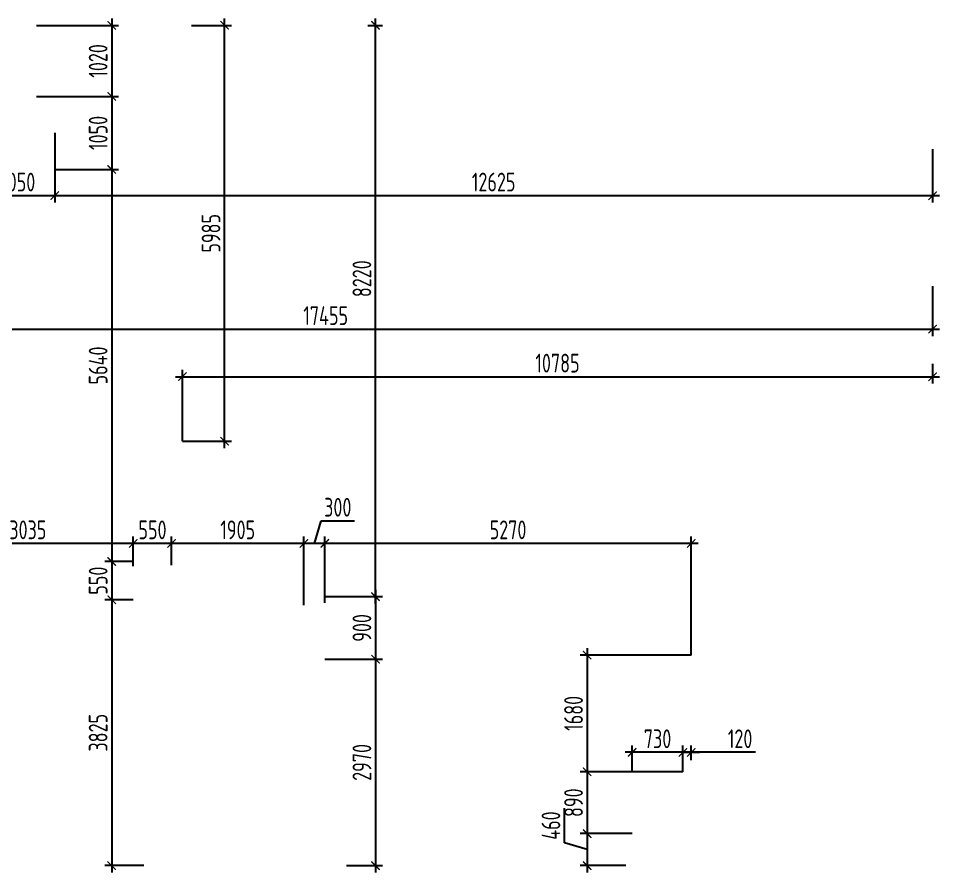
# Model space of a CAD drawing. Header units: millimetres. Extents: x -180271 to 536090, y 55086 to 131231.
# Drawn here: x 511239 to 524484, y 115441 to 127731 of the extents above; entities that cross this region are included whole.
import ezdxf

# ---------------------------------------------------------------- set-up
doc = ezdxf.new("R2010")
doc.units = ezdxf.units.MM
doc.layers.add('Размеры кровли ВК', color=14, linetype='Continuous', lineweight=9)
doc.layers.add('РАЗМЕРЫ КРОВЛИ ОВ', color=204, linetype='Continuous')
doc.layers.get('0').off()
doc.styles.add('ISOCPEUR', font='isocpeur.ttf', dxfattribs={"width": 0.7})
doc.dimstyles.new('R_100', dxfattribs={"dimtxt": 270, "dimasz": 120, "dimexe": 100, "dimexo": 0, "dimgap": 60, "dimtad": 1, "dimdec": 0, "dimrnd": 5, "dimzin": 0, "dimdsep": 46, "dimtxsty": 'ISOCPEUR', "dimblk": 'ARCHTICK', "dimcen": 0, "dimdle": 100, "dimclrd": 256, "dimclre": 256, "dimclrt": 256, "dimadec": 0, "dimazin": 0, "dimtfac": 2, "dimtdec": 0, "dimtofl": 0, "dimtmove": 1, "dimatfit": 3, "dimfxl": 1, "dimtvp": 3, "dimtolj": 1, "dimtzin": 0, "dimarcsym": 0})

# ---------------------------------------------------------------- blocks, each defined once
blk = doc.blocks.new('_ArchTick')
at = {"color": 0, "linetype": 'ByBlock', "const_width": 0.15}
blk.add_lwpolyline([(-0.5, -0.5), (0.5, 0.5)], dxfattribs=at)
blk = doc.blocks.new('*D3979')
at = {"layer": 'РАЗМЕРЫ КРОВЛИ ОВ', "lineweight": -2, "transparency": 16777216}
for p, q in [((510710, 126083), (510710, 125081)), ((511761, 126083), (511761, 125081)), ((510610, 125181), (511861, 125181))]:
    blk.add_line(p, q, dxfattribs=at)
at = {"layer": 'РАЗМЕРЫ КРОВЛИ ОВ', "lineweight": -2, "transparency": 16777216, "xscale": 120, "yscale": 120, "zscale": 120, "rotation": 180}
blk.add_blockref('_ArchTick', (510710, 125181), dxfattribs=at)
at = {"layer": 'РАЗМЕРЫ КРОВЛИ ОВ', "lineweight": -2, "transparency": 16777216, "xscale": 120, "yscale": 120, "zscale": 120}
blk.add_blockref('_ArchTick', (511761, 125181), dxfattribs=at)
at = {"layer": 'РАЗМЕРЫ КРОВЛИ ОВ', "transparency": 16777216, "insert": (511235, 125376), "char_height": 270, "attachment_point": 5, "style": 'ISOCPEUR'}
blk.add_mtext('\\A1;1050', dxfattribs=at)
blk = doc.blocks.new('*D3980')
at = {"layer": 'РАЗМЕРЫ КРОВЛИ ОВ', "lineweight": -2, "transparency": 16777216}
for p, q in [((511761, 126083), (511761, 125081)), ((524384, 125850), (524384, 125081)), ((511661, 125181), (524484, 125181))]:
    blk.add_line(p, q, dxfattribs=at)
at = {"layer": 'РАЗМЕРЫ КРОВЛИ ОВ', "lineweight": -2, "transparency": 16777216, "xscale": 120, "yscale": 120, "zscale": 120, "rotation": 180}
blk.add_blockref('_ArchTick', (511761, 125181), dxfattribs=at)
at = {"layer": 'РАЗМЕРЫ КРОВЛИ ОВ', "lineweight": -2, "transparency": 16777216, "xscale": 120, "yscale": 120, "zscale": 120}
blk.add_blockref('_ArchTick', (524384, 125181), dxfattribs=at)
at = {"layer": 'РАЗМЕРЫ КРОВЛИ ОВ', "transparency": 16777216, "insert": (518072, 125376), "char_height": 270, "attachment_point": 5, "style": 'ISOCPEUR'}
blk.add_mtext('\\A1;12625', dxfattribs=at)
blk = doc.blocks.new('*D4000')
at = {"layer": 'РАЗМЕРЫ КРОВЛИ ОВ', "lineweight": -2, "transparency": 16777216}
for p, q in [((512580, 127731), (512580, 126508)), ((511499, 127631), (512680, 127631)), ((511499, 126608), (512680, 126608))]:
    blk.add_line(p, q, dxfattribs=at)
at = {"layer": 'РАЗМЕРЫ КРОВЛИ ОВ', "lineweight": -2, "transparency": 16777216, "xscale": 120, "yscale": 120, "zscale": 120}
for p, rotation in [((512580, 127631), 90), ((512580, 126608), 270)]:
    blk.add_blockref('_ArchTick', p, dxfattribs=dict(at, rotation=rotation))
at = {"layer": 'РАЗМЕРЫ КРОВЛИ ОВ', "transparency": 16777216, "insert": (512385, 127119), "char_height": 270, "attachment_point": 5, "rotation": 90, "style": 'ISOCPEUR'}
blk.add_mtext('\\A1;1020', dxfattribs=at)
blk = doc.blocks.new('*D4001')
at = {"layer": 'РАЗМЕРЫ КРОВЛИ ОВ', "lineweight": -2, "transparency": 16777216}
for p, q in [((512580, 126708), (512580, 125457)), ((511499, 126608), (512680, 126608)), ((511761, 125557), (512680, 125557))]:
    blk.add_line(p, q, dxfattribs=at)
at = {"layer": 'РАЗМЕРЫ КРОВЛИ ОВ', "lineweight": -2, "transparency": 16777216, "xscale": 120, "yscale": 120, "zscale": 120}
for p, rotation in [((512580, 126608), 90), ((512580, 125557), 270)]:
    blk.add_blockref('_ArchTick', p, dxfattribs=dict(at, rotation=rotation))
at = {"layer": 'РАЗМЕРЫ КРОВЛИ ОВ', "transparency": 16777216, "insert": (512385, 126083), "char_height": 270, "attachment_point": 5, "rotation": 90, "style": 'ISOCPEUR'}
blk.add_mtext('\\A1;1050', dxfattribs=at)
blk = doc.blocks.new('*D4002')
at = {"layer": 'РАЗМЕРЫ КРОВЛИ ОВ', "lineweight": -2, "transparency": 16777216}
for p, q in [((512580, 125657), (512580, 119816)), ((511761, 125557), (512680, 125557)), ((512891, 119916), (512480, 119916))]:
    blk.add_line(p, q, dxfattribs=at)
at = {"layer": 'РАЗМЕРЫ КРОВЛИ ОВ', "lineweight": -2, "transparency": 16777216, "xscale": 120, "yscale": 120, "zscale": 120}
for p, rotation in [((512580, 125557), 90), ((512580, 119916), 270)]:
    blk.add_blockref('_ArchTick', p, dxfattribs=dict(at, rotation=rotation))
at = {"layer": 'РАЗМЕРЫ КРОВЛИ ОВ', "transparency": 16777216, "insert": (512385, 122737), "char_height": 270, "attachment_point": 5, "rotation": 90, "style": 'ISOCPEUR'}
blk.add_mtext('\\A1;5640', dxfattribs=at)
blk = doc.blocks.new('*D4003')
at = {"layer": 'РАЗМЕРЫ КРОВЛИ ОВ', "lineweight": -2, "transparency": 16777216}
for p, q in [((512580, 120016), (512580, 119266)), ((512891, 119916), (512480, 119916)), ((512891, 119366), (512480, 119366))]:
    blk.add_line(p, q, dxfattribs=at)
at = {"layer": 'РАЗМЕРЫ КРОВЛИ ОВ', "lineweight": -2, "transparency": 16777216, "xscale": 120, "yscale": 120, "zscale": 120}
for p, rotation in [((512580, 119916), 90), ((512580, 119366), 270)]:
    blk.add_blockref('_ArchTick', p, dxfattribs=dict(at, rotation=rotation))
at = {"layer": 'РАЗМЕРЫ КРОВЛИ ОВ', "transparency": 16777216, "insert": (512385, 119641), "char_height": 270, "attachment_point": 5, "rotation": 90, "style": 'ISOCPEUR'}
blk.add_mtext('\\A1;550', dxfattribs=at)
blk = doc.blocks.new('*D4004')
at = {"layer": 'РАЗМЕРЫ КРОВЛИ ОВ', "lineweight": -2, "transparency": 16777216}
for p, q in [((512891, 119366), (512480, 119366)), ((512580, 119466), (512580, 115441)), ((513044, 115541), (512480, 115541))]:
    blk.add_line(p, q, dxfattribs=at)
at = {"layer": 'РАЗМЕРЫ КРОВЛИ ОВ', "lineweight": -2, "transparency": 16777216, "xscale": 120, "yscale": 120, "zscale": 120}
for p, rotation in [((512580, 119366), 90), ((512580, 115541), 270)]:
    blk.add_blockref('_ArchTick', p, dxfattribs=dict(at, rotation=rotation))
at = {"layer": 'РАЗМЕРЫ КРОВЛИ ОВ', "transparency": 16777216, "insert": (512385, 117453), "char_height": 270, "attachment_point": 5, "rotation": 90, "style": 'ISOCPEUR'}
blk.add_mtext('\\A1;3825', dxfattribs=at)
blk = doc.blocks.new('*D4005')
at = {"layer": 'РАЗМЕРЫ КРОВЛИ ОВ', "lineweight": -2, "transparency": 16777216}
for p, q in [((520914, 118571), (519316, 118571)), ((519416, 118671), (519416, 116791)), ((520794, 116891), (519316, 116891))]:
    blk.add_line(p, q, dxfattribs=at)
at = {"layer": 'РАЗМЕРЫ КРОВЛИ ОВ', "lineweight": -2, "transparency": 16777216, "xscale": 120, "yscale": 120, "zscale": 120}
for p, rotation in [((519416, 118571), 90), ((519416, 116891), 270)]:
    blk.add_blockref('_ArchTick', p, dxfattribs=dict(at, rotation=rotation))
at = {"layer": 'РАЗМЕРЫ КРОВЛИ ОВ', "transparency": 16777216, "insert": (519221, 117731), "char_height": 270, "attachment_point": 5, "rotation": 90, "style": 'ISOCPEUR'}
blk.add_mtext('\\A1;1680', dxfattribs=at)
blk = doc.blocks.new('*D4006')
at = {"layer": 'РАЗМЕРЫ КРОВЛИ ОВ', "lineweight": -2, "transparency": 16777216}
for p, q in [((519416, 116991), (519416, 115901)), ((520794, 116891), (519316, 116891)), ((520064, 116001), (519316, 116001))]:
    blk.add_line(p, q, dxfattribs=at)
at = {"layer": 'РАЗМЕРЫ КРОВЛИ ОВ', "lineweight": -2, "transparency": 16777216, "xscale": 120, "yscale": 120, "zscale": 120}
for p, rotation in [((519416, 116891), 90), ((519416, 116001), 270)]:
    blk.add_blockref('_ArchTick', p, dxfattribs=dict(at, rotation=rotation))
at = {"layer": 'РАЗМЕРЫ КРОВЛИ ОВ', "transparency": 16777216, "insert": (519221, 116446), "char_height": 270, "attachment_point": 5, "rotation": 90, "style": 'ISOCPEUR'}
blk.add_mtext('\\A1;890', dxfattribs=at)
blk = doc.blocks.new('*D4007')
at = {"layer": 'РАЗМЕРЫ КРОВЛИ ОВ', "lineweight": -2, "transparency": 16777216}
for p, q in [((519091, 115868), (519091, 116366)), ((519416, 116101), (519416, 115441)), ((520064, 116001), (519316, 116001)), ((519416, 115771), (519091, 115868)), ((519974, 115541), (519316, 115541))]:
    blk.add_line(p, q, dxfattribs=at)
at = {"layer": 'РАЗМЕРЫ КРОВЛИ ОВ', "lineweight": -2, "transparency": 16777216, "xscale": 120, "yscale": 120, "zscale": 120}
for p, rotation in [((519416, 116001), 90), ((519416, 115541), 270)]:
    blk.add_blockref('_ArchTick', p, dxfattribs=dict(at, rotation=rotation))
at = {"layer": 'РАЗМЕРЫ КРОВЛИ ОВ', "transparency": 16777216, "insert": (518896, 116117), "char_height": 270, "attachment_point": 5, "rotation": 90, "style": 'ISOCPEUR'}
blk.add_mtext('\\A1;460', dxfattribs=at)
blk = doc.blocks.new('*D4008')
at = {"layer": 'РАЗМЕРЫ КРОВЛИ ОВ', "lineweight": -2, "transparency": 16777216}
for p, q in [((520064, 116891), (520064, 117271)), ((520794, 116891), (520794, 117271)), ((520894, 117171), (519964, 117171))]:
    blk.add_line(p, q, dxfattribs=at)
at = {"layer": 'РАЗМЕРЫ КРОВЛИ ОВ', "lineweight": -2, "transparency": 16777216, "xscale": 120, "yscale": 120, "zscale": 120, "rotation": 180}
blk.add_blockref('_ArchTick', (520064, 117171), dxfattribs=at)
at = {"layer": 'РАЗМЕРЫ КРОВЛИ ОВ', "lineweight": -2, "transparency": 16777216, "xscale": 120, "yscale": 120, "zscale": 120}
blk.add_blockref('_ArchTick', (520794, 117171), dxfattribs=at)
at = {"layer": 'РАЗМЕРЫ КРОВЛИ ОВ', "transparency": 16777216, "insert": (520429, 117366), "char_height": 270, "attachment_point": 5, "style": 'ISOCPEUR'}
blk.add_mtext('\\A1;730', dxfattribs=at)
blk = doc.blocks.new('*D4009')
at = {"layer": 'РАЗМЕРЫ КРОВЛИ ОВ', "lineweight": -2, "transparency": 16777216}
for p, q in [((520794, 116891), (520794, 117271)), ((520914, 117056), (520914, 117271)), ((520794, 117171), (520674, 117171)), ((520794, 117171), (520914, 117171)), ((520914, 117171), (521034, 117171)), ((521837, 117171), (520914, 117171))]:
    blk.add_line(p, q, dxfattribs=at)
at = {"layer": 'РАЗМЕРЫ КРОВЛИ ОВ', "lineweight": -2, "transparency": 16777216, "xscale": 120, "yscale": 120, "zscale": 120}
blk.add_blockref('_ArchTick', (520794, 117171), dxfattribs=at)
at = {"layer": 'РАЗМЕРЫ КРОВЛИ ОВ', "lineweight": -2, "transparency": 16777216, "xscale": 120, "yscale": 120, "zscale": 120, "rotation": 180}
blk.add_blockref('_ArchTick', (520914, 117171), dxfattribs=at)
at = {"layer": 'РАЗМЕРЫ КРОВЛИ ОВ', "transparency": 16777216, "insert": (521616, 117366), "char_height": 270, "attachment_point": 5, "style": 'ISOCPEUR'}
blk.add_mtext('\\A1;120', dxfattribs=at)
blk = doc.blocks.new('*D4010')
at = {"layer": 'РАЗМЕРЫ КРОВЛИ ОВ', "lineweight": -2, "transparency": 16777216}
for p, q in [((515644, 119323), (515644, 120277)), ((520914, 118571), (520914, 120277)), ((521014, 120177), (515544, 120177))]:
    blk.add_line(p, q, dxfattribs=at)
at = {"layer": 'РАЗМЕРЫ КРОВЛИ ОВ', "lineweight": -2, "transparency": 16777216, "xscale": 120, "yscale": 120, "zscale": 120, "rotation": 180}
blk.add_blockref('_ArchTick', (515644, 120177), dxfattribs=at)
at = {"layer": 'РАЗМЕРЫ КРОВЛИ ОВ', "lineweight": -2, "transparency": 16777216, "xscale": 120, "yscale": 120, "zscale": 120}
blk.add_blockref('_ArchTick', (520914, 120177), dxfattribs=at)
at = {"layer": 'РАЗМЕРЫ КРОВЛИ ОВ', "transparency": 16777216, "insert": (518279, 120372), "char_height": 270, "attachment_point": 5, "style": 'ISOCPEUR'}
blk.add_mtext('\\A1;5270', dxfattribs=at)
blk = doc.blocks.new('*D4011')
at = {"layer": 'РАЗМЕРЫ КРОВЛИ ОВ', "lineweight": -2, "transparency": 16777216}
for p, q in [((515494, 120177), (515592, 120502)), ((515592, 120502), (516071, 120502)), ((515344, 119323), (515344, 120277)), ((515644, 119323), (515644, 120277)), ((515744, 120177), (515244, 120177))]:
    blk.add_line(p, q, dxfattribs=at)
at = {"layer": 'РАЗМЕРЫ КРОВЛИ ОВ', "lineweight": -2, "transparency": 16777216, "xscale": 120, "yscale": 120, "zscale": 120, "rotation": 180}
blk.add_blockref('_ArchTick', (515344, 120177), dxfattribs=at)
at = {"layer": 'РАЗМЕРЫ КРОВЛИ ОВ', "lineweight": -2, "transparency": 16777216, "xscale": 120, "yscale": 120, "zscale": 120}
blk.add_blockref('_ArchTick', (515644, 120177), dxfattribs=at)
at = {"layer": 'РАЗМЕРЫ КРОВЛИ ОВ', "transparency": 16777216, "insert": (515831, 120697), "char_height": 270, "attachment_point": 5, "style": 'ISOCPEUR'}
blk.add_mtext('\\A1;300', dxfattribs=at)
blk = doc.blocks.new('*D4012')
at = {"layer": 'РАЗМЕРЫ КРОВЛИ ОВ', "lineweight": -2, "transparency": 16777216}
for p, q in [((513441, 119866), (513441, 120277)), ((515344, 119286), (515344, 120277)), ((515444, 120177), (513341, 120177))]:
    blk.add_line(p, q, dxfattribs=at)
at = {"layer": 'РАЗМЕРЫ КРОВЛИ ОВ', "lineweight": -2, "transparency": 16777216, "xscale": 120, "yscale": 120, "zscale": 120, "rotation": 180}
blk.add_blockref('_ArchTick', (513441, 120177), dxfattribs=at)
at = {"layer": 'РАЗМЕРЫ КРОВЛИ ОВ', "lineweight": -2, "transparency": 16777216, "xscale": 120, "yscale": 120, "zscale": 120}
blk.add_blockref('_ArchTick', (515344, 120177), dxfattribs=at)
at = {"layer": 'РАЗМЕРЫ КРОВЛИ ОВ', "transparency": 16777216, "insert": (514392, 120372), "char_height": 270, "attachment_point": 5, "style": 'ISOCPEUR'}
blk.add_mtext('\\A1;1905', dxfattribs=at)
blk = doc.blocks.new('*D4013')
at = {"layer": 'РАЗМЕРЫ КРОВЛИ ОВ', "lineweight": -2, "transparency": 16777216}
for p, q in [((512891, 119885), (512891, 120277)), ((513441, 119893), (513441, 120277)), ((513541, 120177), (512791, 120177))]:
    blk.add_line(p, q, dxfattribs=at)
at = {"layer": 'РАЗМЕРЫ КРОВЛИ ОВ', "lineweight": -2, "transparency": 16777216, "xscale": 120, "yscale": 120, "zscale": 120, "rotation": 180}
blk.add_blockref('_ArchTick', (512891, 120177), dxfattribs=at)
at = {"layer": 'РАЗМЕРЫ КРОВЛИ ОВ', "lineweight": -2, "transparency": 16777216, "xscale": 120, "yscale": 120, "zscale": 120}
blk.add_blockref('_ArchTick', (513441, 120177), dxfattribs=at)
at = {"layer": 'РАЗМЕРЫ КРОВЛИ ОВ', "transparency": 16777216, "insert": (513166, 120372), "char_height": 270, "attachment_point": 5, "style": 'ISOCPEUR'}
blk.add_mtext('\\A1;550', dxfattribs=at)
blk = doc.blocks.new('*D4014')
at = {"layer": 'РАЗМЕРЫ КРОВЛИ ОВ', "lineweight": -2, "transparency": 16777216}
for p, q in [((509858, 118209), (509858, 120277)), ((512891, 119850), (512891, 120277)), ((512991, 120177), (509758, 120177))]:
    blk.add_line(p, q, dxfattribs=at)
at = {"layer": 'РАЗМЕРЫ КРОВЛИ ОВ', "lineweight": -2, "transparency": 16777216, "xscale": 120, "yscale": 120, "zscale": 120, "rotation": 180}
blk.add_blockref('_ArchTick', (509858, 120177), dxfattribs=at)
at = {"layer": 'РАЗМЕРЫ КРОВЛИ ОВ', "lineweight": -2, "transparency": 16777216, "xscale": 120, "yscale": 120, "zscale": 120}
blk.add_blockref('_ArchTick', (512891, 120177), dxfattribs=at)
at = {"layer": 'РАЗМЕРЫ КРОВЛИ ОВ', "transparency": 16777216, "insert": (511374, 120372), "char_height": 270, "attachment_point": 5, "style": 'ISOCPEUR'}
blk.add_mtext('\\A1;3035', dxfattribs=at)
blk = doc.blocks.new('*D4019')
at = {"layer": 'РАЗМЕРЫ КРОВЛИ ОВ', "lineweight": -2, "transparency": 16777216}
for p, q in [((516373, 119511), (516373, 118411)), ((515644, 119411), (516473, 119411)), ((515644, 118511), (516473, 118511))]:
    blk.add_line(p, q, dxfattribs=at)
at = {"layer": 'РАЗМЕРЫ КРОВЛИ ОВ', "lineweight": -2, "transparency": 16777216, "xscale": 120, "yscale": 120, "zscale": 120}
for p, rotation in [((516373, 119411), 90), ((516373, 118511), 270)]:
    blk.add_blockref('_ArchTick', p, dxfattribs=dict(at, rotation=rotation))
at = {"layer": 'РАЗМЕРЫ КРОВЛИ ОВ', "transparency": 16777216, "insert": (516178, 118961), "char_height": 270, "attachment_point": 5, "rotation": 90, "style": 'ISOCPEUR'}
blk.add_mtext('\\A1;900', dxfattribs=at)
blk = doc.blocks.new('*D4020')
at = {"layer": 'РАЗМЕРЫ КРОВЛИ ОВ', "lineweight": -2, "transparency": 16777216}
for p, q in [((516373, 118611), (516373, 115441)), ((515644, 118511), (516473, 118511)), ((515955, 115541), (516473, 115541))]:
    blk.add_line(p, q, dxfattribs=at)
at = {"layer": 'РАЗМЕРЫ КРОВЛИ ОВ', "lineweight": -2, "transparency": 16777216, "xscale": 120, "yscale": 120, "zscale": 120}
for p, rotation in [((516373, 118511), 90), ((516373, 115541), 270)]:
    blk.add_blockref('_ArchTick', p, dxfattribs=dict(at, rotation=rotation))
at = {"layer": 'РАЗМЕРЫ КРОВЛИ ОВ', "transparency": 16777216, "insert": (516178, 117026), "char_height": 270, "attachment_point": 5, "rotation": 90, "style": 'ISOCPEUR'}
blk.add_mtext('\\A1;2970', dxfattribs=at)
blk = doc.blocks.new('*D4027')
at = {"layer": 'РАЗМЕРЫ КРОВЛИ ОВ', "lineweight": -2, "transparency": 16777216}
for p, q in [((516373, 119311), (516373, 127731)), ((516262, 127631), (516473, 127631)), ((515644, 119411), (516473, 119411))]:
    blk.add_line(p, q, dxfattribs=at)
at = {"layer": 'РАЗМЕРЫ КРОВЛИ ОВ', "lineweight": -2, "transparency": 16777216, "xscale": 120, "yscale": 120, "zscale": 120}
for p, rotation in [((516373, 127631), 90), ((516373, 119411), 270)]:
    blk.add_blockref('_ArchTick', p, dxfattribs=dict(at, rotation=rotation))
at = {"layer": 'РАЗМЕРЫ КРОВЛИ ОВ', "transparency": 16777216, "insert": (516178, 123985), "char_height": 270, "attachment_point": 5, "rotation": 90, "style": 'ISOCPEUR'}
blk.add_mtext('\\A1;8220', dxfattribs=at)
blk = doc.blocks.new('*D4028')
at = {"layer": 'РАЗМЕРЫ КРОВЛИ ОВ', "lineweight": -2, "transparency": 16777216}
for p, q in [((514203, 121547), (514203, 127731)), ((513726, 127631), (514303, 127631)), ((513597, 121647), (514303, 121647))]:
    blk.add_line(p, q, dxfattribs=at)
at = {"layer": 'РАЗМЕРЫ КРОВЛИ ОВ', "lineweight": -2, "transparency": 16777216, "xscale": 120, "yscale": 120, "zscale": 120}
for p, rotation in [((514203, 127631), 90), ((514203, 121647), 270)]:
    blk.add_blockref('_ArchTick', p, dxfattribs=dict(at, rotation=rotation))
at = {"layer": 'РАЗМЕРЫ КРОВЛИ ОВ', "transparency": 16777216, "insert": (514008, 124639), "char_height": 270, "attachment_point": 5, "rotation": 90, "style": 'ISOCPEUR'}
blk.add_mtext('\\A1;5985', dxfattribs=at)
blk = doc.blocks.new('*D4029')
at = {"layer": 'РАЗМЕРЫ КРОВЛИ ОВ', "lineweight": -2, "transparency": 16777216}
for p, q in [((513597, 121647), (513597, 122676)), ((524384, 122761), (524384, 122476)), ((513497, 122576), (524484, 122576))]:
    blk.add_line(p, q, dxfattribs=at)
at = {"layer": 'РАЗМЕРЫ КРОВЛИ ОВ', "lineweight": -2, "transparency": 16777216, "xscale": 120, "yscale": 120, "zscale": 120, "rotation": 180}
blk.add_blockref('_ArchTick', (513597, 122576), dxfattribs=at)
at = {"layer": 'РАЗМЕРЫ КРОВЛИ ОВ', "lineweight": -2, "transparency": 16777216, "xscale": 120, "yscale": 120, "zscale": 120}
blk.add_blockref('_ArchTick', (524384, 122576), dxfattribs=at)
at = {"layer": 'РАЗМЕРЫ КРОВЛИ ОВ', "transparency": 16777216, "insert": (518990, 122771), "char_height": 270, "attachment_point": 5, "style": 'ISOCPEUR'}
blk.add_mtext('\\A1;10785', dxfattribs=at)
blk = doc.blocks.new('*D22613')
at = {"layer": 'Размеры кровли ВК', "lineweight": -2, "transparency": 16777216}
for p, q in [((524384, 123876), (524384, 123160)), ((506930, 121507), (506930, 123360)), ((506830, 123260), (524484, 123260))]:
    blk.add_line(p, q, dxfattribs=at)
at = {"layer": 'Размеры кровли ВК', "lineweight": -2, "transparency": 16777216, "xscale": 120, "yscale": 120, "zscale": 120, "rotation": 180}
blk.add_blockref('_ArchTick', (506930, 123260), dxfattribs=at)
at = {"layer": 'Размеры кровли ВК', "lineweight": -2, "transparency": 16777216, "xscale": 120, "yscale": 120, "zscale": 120}
blk.add_blockref('_ArchTick', (524384, 123260), dxfattribs=at)
at = {"layer": 'Размеры кровли ВК', "transparency": 16777216, "insert": (515657, 123455), "char_height": 270, "attachment_point": 5, "style": 'ISOCPEUR'}
blk.add_mtext('\\A1;17455', dxfattribs=at)

msp = doc.modelspace()

# ---------------------------------------------------------------- dimensions: what is measured, and where the dimension line sits
at = {"layer": 'Размеры кровли ВК'}
dim = msp.add_linear_dim(base=(524384.2, 123260.1), p1=(506930.2, 121506.6), p2=(524384.2, 123876), dimstyle='R_100', override={"dimpost": '\\X'}, dxfattribs=at)
dim.commit()
dim.dimension.update_dxf_attribs({"geometry": '*D22613', "text_midpoint": (515657.2, 123455.1)})
at = {"layer": 'РАЗМЕРЫ КРОВЛИ ОВ'}
for base, p1, p2, picture, middle in [((512580.4, 126608.3), (511498.6, 127630.7), (511498.6, 126608.3), '*D4000', (512385.4, 127119.5)), ((514203.0552, 127630.6825), (513596.7389, 121647.1668), (513726.012, 127630.6825), '*D4028', (514008.0552, 124638.9246)), ((512580.4, 125557.3), (511498.6, 126608.3), (511760.5, 125557.3), '*D4001', (512385.4, 126082.8)), ((512580.4, 119915.7), (511760.5, 125557.3), (512890.7, 119915.7), '*D4002', (512385.4, 122736.5)), ((512580.4, 119365.7), (512890.7, 119915.7), (512890.7, 119365.7), '*D4003', (512385.4, 119640.7)), ((516373.1, 118510.7), (515644.2, 119410.7), (515644.2, 118510.7), '*D4019', (516178.1, 118960.7)), ((512580.4, 115540.7), (512890.7, 119365.7), (513043.8, 115540.7), '*D4004', (512385.4, 117453.2)), ((516373.1, 115540.7), (515644.2, 118510.7), (515955.2, 115540.7), '*D4020', (516178.1, 117025.7)), ((519416.4, 116890.7), (520914.2, 118570.7), (520794.2, 116890.7), '*D4005', (519221.4, 117730.7)), ((519416.4, 116000.7), (520794.2, 116890.7), (520064.2, 116000.7), '*D4006', (519221.4, 116445.7)), ((519416.4, 115540.7), (520064.2, 116000.7), (519974.3, 115540.7), '*D4007', (518896.4, 115928.2))]:
    dim = msp.add_linear_dim(base=base, p1=p1, p2=p2, angle=90, dimstyle='R_100', override={"dimpost": '\\X'}, dxfattribs=at)
    dim.commit()
    dim.dimension.update_dxf_attribs({"geometry": picture, "text_midpoint": middle})
dim = msp.add_linear_dim(base=(516373.1, 127630.7), p1=(515644.2, 119410.7), p2=(516261.8, 127630.7), angle=90, dimstyle='R_100', override={"dimpost": '\\X'}, dxfattribs=at)
dim.commit()
dim.dimension.update_dxf_attribs({"geometry": '*D4027', "text_midpoint": (516373.1, 123984.8), "dimtype": 160})
for base, p1, p2, picture, middle in [((511760.5, 125181), (510709.5, 126082.8), (511760.5, 126082.8), '*D3979', (511235, 125376)), ((524384.2, 125181), (511760.5, 126082.8), (524384.2, 125850.1), '*D3980', (518072.4, 125376)), ((524384.1941, 122575.6323), (513596.7389, 121647.1668), (524384.1941, 122760.7986), '*D4029', (518990.4665, 122770.6323)), ((515344.2, 120177.1), (515644.2, 119322.7), (515344.2, 119322.7), '*D4011', (515651.7, 120697.1)), ((509857.9, 120177.1), (512890.7, 119850.2), (509857.9, 118208.7), '*D4014', (511374.3, 120372.1)), ((512890.7, 120177.1), (513440.7, 119893), (512890.7, 119884.9), '*D4013', (513165.7, 120372.1)), ((513440.7089, 120177.1337), (515344.1934, 119286.1138), (513440.7089, 119865.5896), '*D4012', (514392.4511, 120372.1337)), ((515644.2, 120177.1), (520914.2, 118570.7), (515644.2, 119322.7), '*D4010', (518279.2, 120372.1)), ((520064.2, 117171), (520794.2, 116890.7), (520064.2, 116890.7), '*D4008', (520429.2, 117366))]:
    dim = msp.add_linear_dim(base=base, p1=p1, p2=p2, dimstyle='R_100', override={"dimpost": '\\X'}, dxfattribs=at)
    dim.commit()
    dim.dimension.update_dxf_attribs({"geometry": picture, "text_midpoint": middle})
dim = msp.add_linear_dim(base=(520914.2, 117171), p1=(520794.2, 116890.7), p2=(520914.2, 117055.7), dimstyle='R_100', override={"dimpost": '\\X'}, dxfattribs=at)
dim.commit()
dim.dimension.update_dxf_attribs({"geometry": '*D4009', "text_midpoint": (521616, 117271), "dimtype": 160})

doc.saveas('drawing.dxf')
